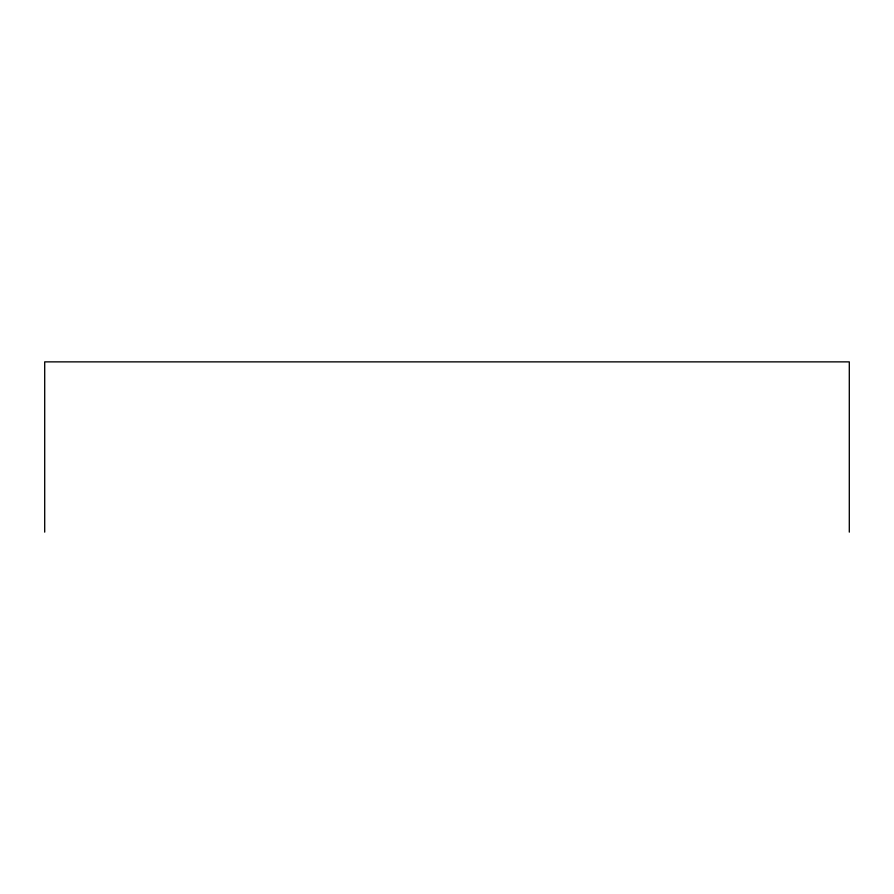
<?xml version="1.0" encoding="UTF-8"?>
<svg xmlns="http://www.w3.org/2000/svg" width="894" height="894" viewBox="0 0 894 894"><rect width="100%" height="100%" fill="white"/><g stroke="black" fill="none" stroke-linecap="round" stroke-linejoin="round"><path stroke-width="1.34" d="M849.3 532.131L849.3 361.869L44.7 361.869L44.7 532.131"/></g></svg>
